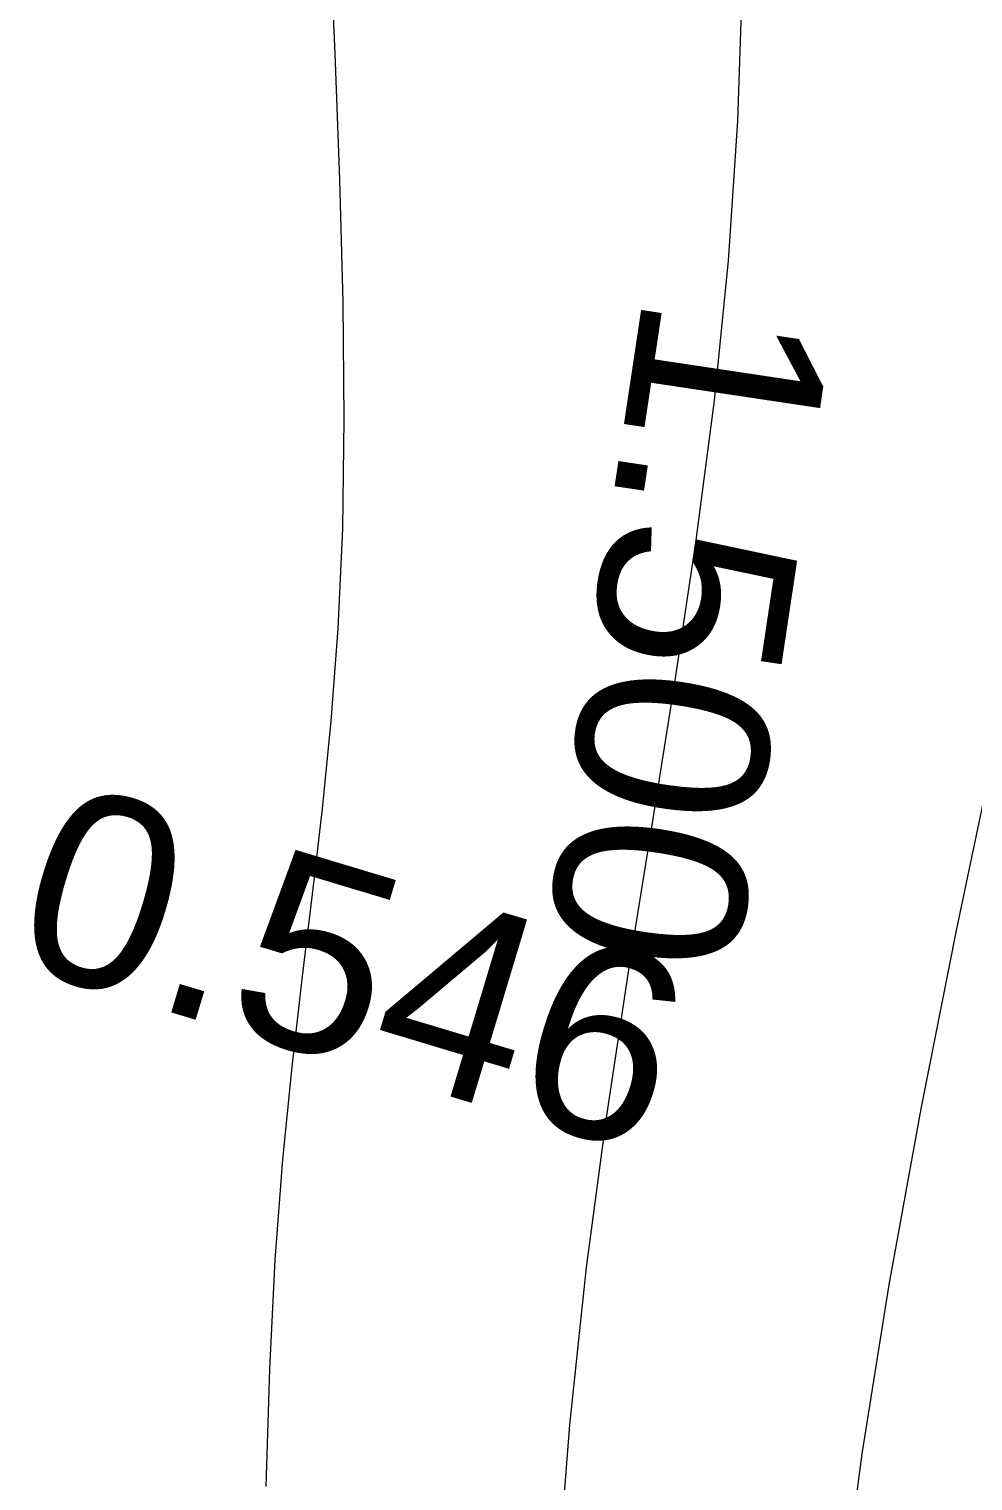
# Model space of a CAD drawing. Header units: millimetres. Extents: x -24439 to 198341, y -52871 to 149926.
# Drawn here: x 141223 to 144179, y 45171 to 49721 of the extents above; entities that cross this region are included whole.
import ezdxf

# ---------------------------------------------------------------- set-up
doc = ezdxf.new("R2010")
doc.units = ezdxf.units.MM
doc.linetypes.add('NET VAN', pattern=[1.06, 0.53, -0.53])
for name, color, linetype, lineweight in [('A-DETL-GENF-2', 9, 'NET VAN', 9), ('G-IMPT-1', 9, 'Continuous', 9), ('G-IMPT-6', 7, 'Continuous', 9)]:
    doc.layers.add(name, color=color, linetype=linetype, lineweight=lineweight)
doc.styles.add('Arial_1', font='arial_0.ttf', dxfattribs={"height": 600})

# ---------------------------------------------------------------- blocks, each defined once
blk = doc.blocks.new('NCV_TKCS_251209_TONG THE HIEN TRANG SAN DUONG - NCV_TKCS_HIEN TRANG_251209a_dwg-1612995-TKCS_MB ĐỊNH VỊ CAO ĐỘ THIẾT KẾ')
at = {"layer": 'G-IMPT-1', "flags": 128}
for points in [[(563619792.9, 1145026749.7), (563619612.5, 1145027034.7), (563619440.2, 1145027334.7), (563619279.9, 1145027648.7), (563619132.1, 1145027979.1), (563618996.3, 1145028329.1), (563618872.3, 1145028701.8), (563618759.5, 1145029100.4), (563618657.7, 1145029528.3), (563618566.4, 1145029988.6), (563618485.2, 1145030484.4), (563618413.7, 1145031016.2), (563618350.8, 1145031572.5), (563618295.6, 1145032139.4), (563618246.9, 1145032702.5), (563618203.7, 1145033247.7), (563618165, 1145033760.8), (563618129.5, 1145034227.7), (563618096.4, 1145034634.2), (563618064.5, 1145034970.3), (563618032.5, 1145035243)], [(563618772.8, 1145026391), (563618652.8, 1145026681.9), (563618521.3, 1145027027.4), (563618381.3, 1145027421.4), (563618236.7, 1145027855), (563618091.5, 1145028319.3), (563617949.5, 1145028805.5), (563617814.7, 1145029304.8), (563617691, 1145029808.2), (563617582.2, 1145030307), (563617491, 1145030794.1), (563617414.1, 1145031269), (563617347.3, 1145031733.2), (563617286, 1145032188.2), (563617225.7, 1145032635.3), (563617162.1, 1145033075.8), (563617090.6, 1145033511.4), (563617006.8, 1145033943.2), (563616907.7, 1145034371.7), (563616795.9, 1145034792.7)], [(563615506.2, 1145034587.1), (563615638.6, 1145034209.7), (563615766.8, 1145033835.4), (563615887.2, 1145033470.4), (563615996.3, 1145033120.4), (563616090.4, 1145032791.4), (563616167.4, 1145032487.1), (563616230.2, 1145032202.8), (563616283.1, 1145031931.7), (563616330.3, 1145031667.1), (563616376.3, 1145031402), (563616425.2, 1145031129.7), (563616481.3, 1145030843.3), (563616549, 1145030536), (563616631.3, 1145030203.1), (563616726.7, 1145029848.1)]]:
    blk.add_lwpolyline(points, dxfattribs=at)
at = {"layer": 'G-IMPT-6', "insert": (563617523.4, 1145032827.8), "char_height": 600, "width": 2511.846, "attachment_point": 2, "rotation": 278.2195, "line_spacing_factor": 0.941778, "style": 'Arial_1'}
blk.add_mtext('1.500', dxfattribs=at)
at = {"layer": 'G-IMPT-6', "insert": (563615472.1, 1145031784.6), "char_height": 600, "width": 2511.846, "attachment_point": 1, "line_spacing_factor": 0.941778, "style": 'Arial_1'}
blk.add_mtext('0.546', dxfattribs=at)
blk = doc.blocks.new('NCV_TKCS_251209_TONG THE HIEN TRANG SAN DUONG - NCV_TKCS_251209_TONG THE HIEN TRANG SAN DUONG-1605292-TKCS_MB ĐỊNH VỊ CAO ĐỘ THIẾT KẾ')
at = {"rotation": 343.2379237072182}
blk.add_blockref('NCV_TKCS_251209_TONG THE HIEN TRANG SAN DUONG - NCV_TKCS_HIEN TRANG_251209a_dwg-1612995-TKCS_MB ĐỊNH VỊ CAO ĐỘ THIẾT KẾ', (-869777547.7, -933796958.8), dxfattribs=at)

msp = doc.modelspace()

# ---------------------------------------------------------------- block references
at = {"layer": 'A-DETL-GENF-2'}
msp.add_blockref('NCV_TKCS_251209_TONG THE HIEN TRANG SAN DUONG - NCV_TKCS_251209_TONG THE HIEN TRANG SAN DUONG-1605292-TKCS_MB ĐỊNH VỊ CAO ĐỘ THIẾT KẾ', (26103.5, 9888.2), dxfattribs=at)

doc.saveas('drawing.dxf')
